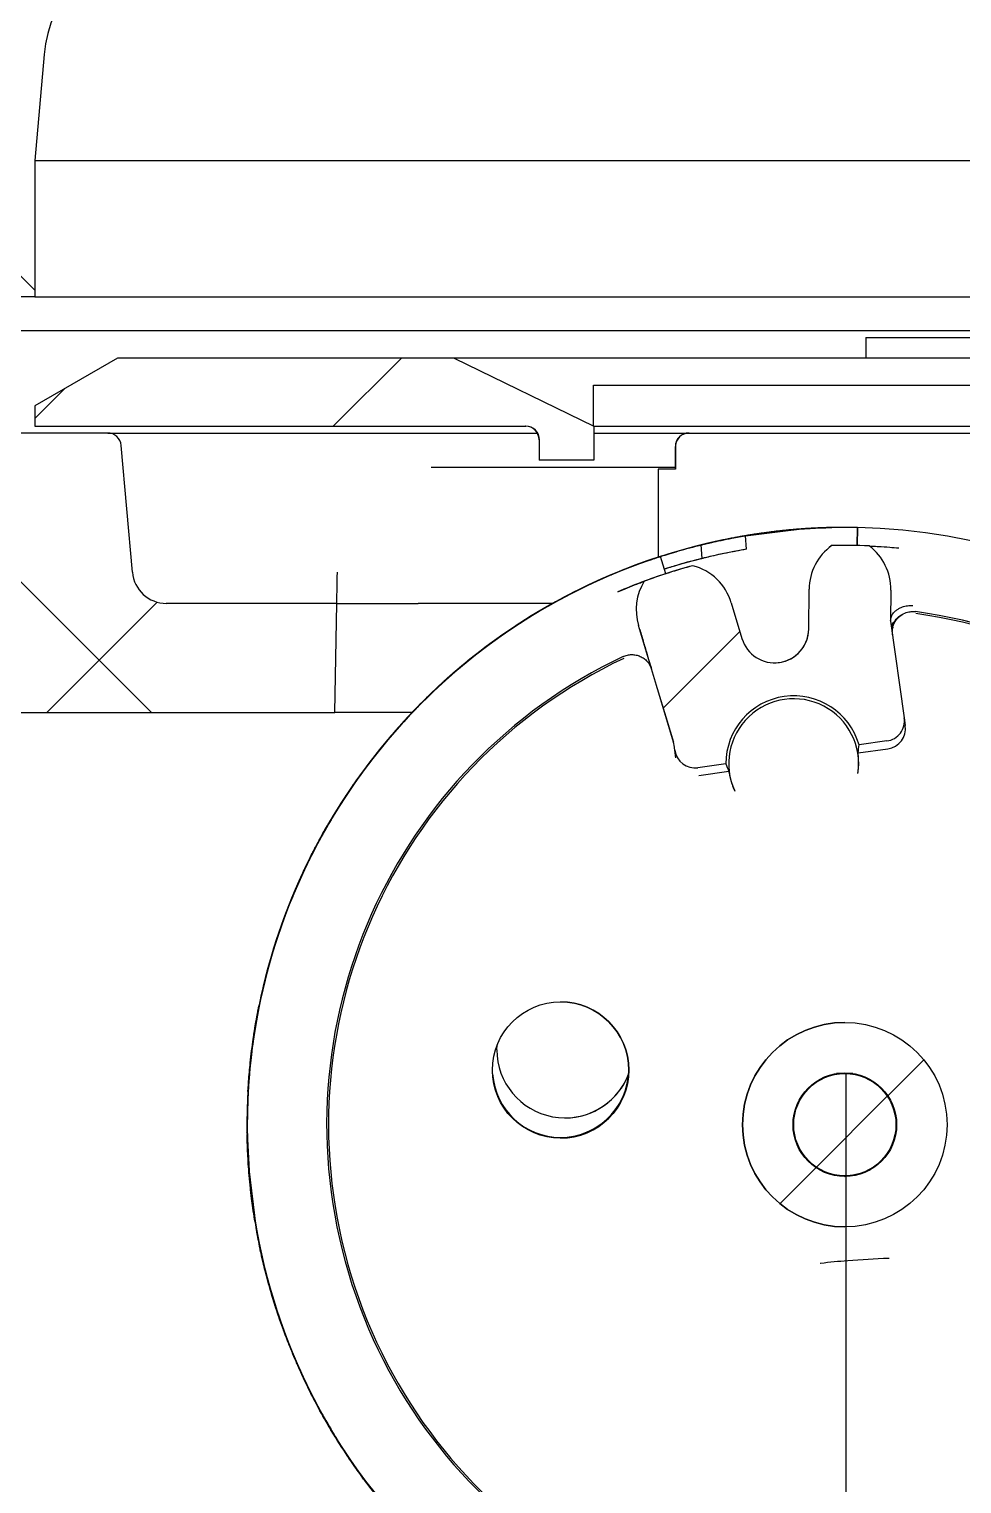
# Model space of a CAD drawing. Header units: inches. Extents: x -0.9 to 9.06, y 0 to 7.13.
# Drawn here: x 5.5763 to 5.8943, y 5.5183 to 6.0145 of the extents above; entities that cross this region are included whole.
import ezdxf

# ---------------------------------------------------------------- set-up
doc = ezdxf.new("R2010")
doc.units = ezdxf.units.IN
doc.header["$MEASUREMENT"] = 0
doc.layers.add('NETAFIM-L-DETL-013M', color=1, linetype='Continuous')

msp = doc.modelspace()

# ---------------------------------------------------------------- linework, layer by layer
at = {"layer": 'NETAFIM-L-DETL-013M'}
for p, q in [((5.57828155840432, 5.925459179288116), (5.496924114762499, 6.006816622929937)), ((5.581442983942793, 6.005822556727641), (5.578281550438099, 5.969687286478081)), ((5.578281550438099, 5.969687286478081), (5.578281550438099, 5.923199783784314)), ((5.578281550438099, 5.969687286478081), (6.180593925385096, 5.969687286478081)), ((5.578281550438099, 5.923199783784314), (5.566659696412081, 5.923199783784314)), ((5.578281550438099, 5.923199783784314), (6.248849271396181, 5.923199783784314)), ((6.171619930486667, 5.911577886463445), (5.553149623936029, 5.911577886463445)), ((5.861610345929442, 5.909253558953096), (5.864123742065451, 5.909253558953096)), ((5.861610345929442, 5.909253558953096), (5.861610345929442, 5.902280403242633)), ((5.864123742065451, 5.909253558953096), (5.943633095496728, 5.909253558953096)), ((5.606463123132868, 5.902280403242633), (5.578281550438099, 5.886009764311358)), ((5.721223492723787, 5.902280403242633), (5.606463123132868, 5.902280403242633)), ((5.680002086329068, 5.879036661801613), (5.703245833866002, 5.902280409338549)), ((5.98841168537664, 5.902280403242633), (5.721223492723787, 5.902280403242633)), ((5.721223492723787, 5.902280403242633), (5.768880259528714, 5.879036695190603)), ((5.57828155840432, 5.88168353692445), (5.588517573768502, 5.891919552288635)), ((5.768751240864993, 5.892982920021822), (5.940754940219129, 5.892982920021822)), ((5.768751240864993, 5.87909955931803), (5.768751240864993, 5.892982920021822)), ((5.578281550438099, 5.886009764311358), (5.578281550438099, 5.879036695190603)), ((5.603076469799749, 5.876712281090547), (5.571308438022491, 5.876712281090547)), ((5.578281550438099, 5.879036695190603), (5.745636508181839, 5.879036695190603)), ((5.603076469799749, 5.876712281090547), (5.749533391364629, 5.876712281090547)), ((5.768880259528714, 5.879036695190603), (5.940732556779824, 5.879036695190603)), ((5.768880259528714, 5.879036695190603), (5.768880259528714, 5.867414797869734)), ((5.768880259528714, 5.876712281090547), (5.801282301142087, 5.876712281090547)), ((5.801282301142087, 5.876712281090547), (5.801288362421598, 5.876712281090547)), ((5.801288362421598, 5.876712281090547), (5.908209592640343, 5.876712281090547)), ((5.611491993557876, 5.829211852001963), (5.607707503815028, 5.872468692720126)), ((5.750156231128517, 5.874387953580196), (5.750156231128517, 5.867414797869734)), ((5.750285249792238, 5.867414797869734), (5.750285249792238, 5.874387953580196)), ((5.796631654558133, 5.865090383769677), (5.796631784442684, 5.872063539480141)), ((5.796639620811184, 5.872063539480141), (5.796639620811184, 5.864357834846773)), ((5.750285249792238, 5.867414797869734), (5.750156231128517, 5.867414797869734)), ((5.768880259528714, 5.867414797869734), (5.750285249792238, 5.867414797869734)), ((5.713428297628023, 5.865090383769677), (5.796638711619266, 5.865090383769677)), ((5.796639620811184, 5.864357834846773), (5.790828715445606, 5.864357834846773)), ((5.790828715445606, 5.864357834846773), (5.790828888625025, 5.864014333478313)), ((5.790828888625025, 5.864014333478313), (5.790829061804437, 5.863614895159003)), ((5.790829061804437, 5.863614895159003), (5.790829191688999, 5.863165754347759)), ((5.790829191688999, 5.863165754347759), (5.790829278278703, 5.862673924810868)), ((5.790829278278703, 5.862673924810868), (5.790829408163268, 5.862147199621976)), ((5.790829408163268, 5.862147199621976), (5.790829451458115, 5.861593718213558)), ((5.790829451458115, 5.861593718213558), (5.790829494752973, 5.861022226146042)), ((5.790829494752973, 5.861022226146042), (5.790829494752973, 5.860441642159273)), ((5.790829494752973, 5.860441642159273), (5.790829494752973, 5.834381430701171)), ((5.841505125109698, 5.844117663968361), (5.817857865727262, 5.841234399898041)), ((5.81969781041554, 5.841552703661706), (5.81969781041554, 5.84155781245443)), ((5.81969781041554, 5.84155781245443), (5.819698676312611, 5.84155781245443)), ((5.819698676312611, 5.84155287684112), (5.819698676312611, 5.84155781245443)), ((5.820882747263716, 5.837050298656468), (5.820548337814511, 5.841687004297572)), ((5.820548337814511, 5.841687004297572), (5.820548900647601, 5.841687004297572)), ((5.820883310096814, 5.837050298656468), (5.820548900647601, 5.841687004297572)), ((5.821048609847856, 5.841773853773892), (5.821048306783882, 5.841777923490131)), ((5.821048306783882, 5.841777923490131), (5.821048912911827, 5.841777923490131)), ((5.821049172680954, 5.8417739403636), (5.821048912911827, 5.841777923490131)), ((5.821939314870963, 5.8419170731496), (5.826001454509945, 5.842484668680292)), ((5.835001415496822, 5.843599684339896), (5.835001415496822, 5.84360202226199)), ((5.835001415496822, 5.84360202226199), (5.835002021624767, 5.84360202226199)), ((5.835002021624767, 5.843599770929603), (5.835002021624767, 5.84360202226199)), ((5.854297498797631, 5.844519699978889), (5.841505125109698, 5.844117663968361)), ((5.85439495551309, 5.844519699978889), (5.854384564748226, 5.844519699978889)), ((5.854404220611751, 5.844519699978889), (5.854402965061002, 5.844519699978889)), ((5.858647852277034, 5.838314768150699), (5.858707685764706, 5.844474240382609)), ((5.858716561209689, 5.844474240382609), (5.858656727722017, 5.838314508381576)), ((5.858707685764706, 5.844474240382609), (5.858716561209689, 5.844474240382609)), ((5.805765829591155, 5.833910815642544), (5.805431376847103, 5.838547521283649)), ((5.805431376847103, 5.838547521283649), (5.805432286039025, 5.838547521283649)), ((5.805766695488227, 5.833910815642544), (5.805432286039025, 5.838547521283649)), ((5.805923466153114, 5.838672123872308), (5.805922946614874, 5.838679310818005)), ((5.805922946614874, 5.838679310818005), (5.805923812511945, 5.838679310818005)), ((5.805924332050189, 5.838672297051724), (5.805923812511945, 5.838679310818005)), ((5.820883310096814, 5.837050298656468), (5.820882747263716, 5.837050298656468)), ((5.849930996337842, 5.838309486178559), (5.849944028088781, 5.838309486178559)), ((5.85441725236269, 5.83836014115727), (5.854404220611751, 5.83836014115727)), ((5.787943892760562, 5.833396559371488), (5.787937095468542, 5.833405911059864)), ((5.787937095468542, 5.833405911059864), (5.787943676286296, 5.833405911059864)), ((5.788317873705956, 5.833505056274608), (5.788317007808881, 5.833505056274608)), ((5.791574122940026, 5.834586475127819), (5.791565377379605, 5.834586475127819)), ((5.793340249902918, 5.828683827967461), (5.791574122940026, 5.834586475127819)), ((5.802614527082209, 5.83145149477867), (5.802627558833137, 5.83145149477867)), ((5.805766695488227, 5.833910815642544), (5.805765829591155, 5.833910815642544)), ((5.617960412498383, 5.781412922146477), (5.571308434143237, 5.828064900501615)), ((5.774341126002944, 5.828130259969336), (5.774339394208801, 5.82813233812231)), ((5.774339394208801, 5.82813233812231), (5.774345975026552, 5.82813233812231)), ((5.774804597410728, 5.828346214699092), (5.774802908911443, 5.828348206262356)), ((5.774802908911443, 5.828348206262356), (5.774809489729182, 5.828348206262356)), ((5.786020778658517, 5.8261440652656), (5.786022293978398, 5.8261440652656)), ((5.842099736629041, 5.809833248710186), (5.842231742637657, 5.823421078743305)), ((5.842112768379969, 5.809833248710186), (5.842244774388596, 5.823421078743305)), ((5.870135968500278, 5.82315013954948), (5.870032840159002, 5.812535713471874)), ((5.58237834667393, 5.781412922146477), (5.619985137343473, 5.819019712816023)), ((5.681203158786455, 5.818602881075909), (5.623069643538372, 5.818602881075909)), ((5.680553995751587, 5.781412948192663), (5.681203158786455, 5.818602881075909)), ((5.681091111705349, 5.818602881075909), (5.708987934147991, 5.818602881075909)), ((5.754856839973534, 5.818602881075909), (5.712995868630276, 5.818602881075909)), ((5.81571173983433, 5.818798573814181), (5.819357296391977, 5.806614709293588)), ((5.87853841721262, 5.815785252003647), (5.878532269343416, 5.815785252003647)), ((5.79598266470267, 5.771214758837563), (5.784053547100654, 5.811083257723314)), ((5.870032840159002, 5.812535713471874), (5.874697600865239, 5.779555339204117)), ((5.870577705891559, 5.811612926962252), (5.87077577984677, 5.810184716331708)), ((5.792512526508915, 5.782812295886309), (5.818656616474015, 5.808956385851407)), ((5.719160103296076, 5.793228286919415), (5.719157029361475, 5.793232529815067)), ((5.790029319268739, 5.791047698323016), (5.793352502346486, 5.779941182939396)), ((5.56665965311722, 5.781412948192663), (5.680553995751587, 5.781412948192663)), ((5.703665221551602, 5.781412948192663), (5.680553995751587, 5.781412948192663)), ((5.706882462122599, 5.781412948192663), (5.703665221551602, 5.781412948192663)), ((5.708631184554338, 5.783110279633182), (5.708627547786637, 5.783114609118541)), ((5.708973084013212, 5.783504176211232), (5.708969490540358, 5.783508505696591)), ((5.793352502346486, 5.779941182939396), (5.795963571672235, 5.771214758837563)), ((5.874697600865239, 5.779555339204117), (5.875049284961029, 5.776934008998074)), ((5.86877109824055, 5.771664765545878), (5.859255019303919, 5.770318641957759)), ((5.696628682175468, 5.769792263127695), (5.696622101357728, 5.769792263127695)), ((5.796447911199447, 5.768486057394594), (5.796206542390631, 5.770192394164663)), ((5.796799378820971, 5.765866285803281), (5.796447911199447, 5.768486057394594)), ((5.85894615381833, 5.767584918311772), (5.869125293437843, 5.769024645373374)), ((5.813846424361848, 5.76389507111889), (5.804330172245794, 5.76254894753077)), ((5.804684237558536, 5.759910039614166), (5.814863377178049, 5.761349766675768)), ((5.687400210951295, 5.75760813883798), (5.687399345054224, 5.75760813883798)), ((5.687843853316131, 5.758114342266267), (5.687837272498381, 5.758114342266267)), ((5.688118212803395, 5.758564608743704), (5.688111631985645, 5.758564608743704)), ((5.679515828457123, 5.745297939934585), (5.679514962560052, 5.745297939934585)), ((5.679755508766653, 5.7457708063256), (5.679754642869578, 5.7457708063256)), ((5.670972628175729, 5.729451417389174), (5.6709717189838, 5.729451417389174)), ((5.85441725236269, 5.675653838434232), (5.854411147788333, 5.675653838434232)), ((5.65267202344372, 5.669909996796876), (5.652672889340795, 5.669909996796876)), ((5.735765411445687, 5.666356355213419), (5.73582888170106, 5.668072909568937)), ((5.869078163108532, 5.650643126390757), (5.881356593917018, 5.662921557199245)), ((5.734322870218591, 5.658087124765597), (5.734272345124441, 5.660192380316733)), ((5.85428909959603, 5.658221079042636), (5.851561004281016, 5.658221079042636)), ((5.85441725236269, 5.658221079042636), (5.85428909959603, 5.658221079042636)), ((5.85714673311303, 5.658221079042636), (5.85441725236269, 5.658221079042636)), ((5.854753960430421, 5.658221060200713), (5.854753960430421, 5.463836636858452)), ((5.65089736739468, 5.652156682309229), (5.650898233291751, 5.652156682309229)), ((5.651182853659314, 5.655878654283481), (5.651183719556389, 5.655878654283481)), ((5.651186490427015, 5.655328809642766), (5.651187399618937, 5.655328809642766)), ((5.844729901259064, 5.626294864541289), (5.868910633598488, 5.650475596880724)), ((5.837786010595788, 5.646743353584253), (5.837786010595788, 5.646405393957055)), ((5.871713113427198, 5.643705959835118), (5.871713113427198, 5.642969081426852)), ((5.87172190228248, 5.643653053524019), (5.87172190228248, 5.642898251046364)), ((5.650317865779243, 5.638126032513492), (5.650641667989315, 5.63804507113726)), ((5.650369559834437, 5.637573936540388), (5.650693578518779, 5.63749384106123)), ((5.650584345603146, 5.638059358438948), (5.651555925412775, 5.620729900568041)), ((5.650612573847695, 5.637189045291887), (5.650611707950623, 5.637189045291887)), ((5.650627813636162, 5.638048534725546), (5.651098342105079, 5.626681903861504)), ((5.650641667989315, 5.63804507113726), (5.650642577181248, 5.63804507113726)), ((5.650693578518779, 5.63749384106123), (5.650694487710712, 5.63749384106123)), ((5.871713113427198, 5.638607384695811), (5.871713113427198, 5.637870506287546)), ((5.87172190228248, 5.638678215076301), (5.87172190228248, 5.637923412598643)), ((5.871942706035838, 5.640109802705426), (5.871955737786777, 5.640788233061332)), ((5.871955737786777, 5.640788233061332), (5.871954655415436, 5.640983666030482)), ((5.871978857238595, 5.63994398341614), (5.871992451822631, 5.641270710909846)), ((5.872031503780579, 5.640157080685558), (5.872039037085109, 5.641151909831569)), ((5.837786010595788, 5.635171158755317), (5.837786010595788, 5.634833112538411)), ((5.840339324586818, 5.630328542790491), (5.840181514845447, 5.630328542790491)), ((5.868526222548588, 5.630328542790491), (5.868363477193906, 5.630328542790491)), ((5.651098342105079, 5.626681903861504), (5.653749502465256, 5.605156481959134)), ((5.651393959365464, 5.623093626395165), (5.651393093468392, 5.623093626395165)), ((5.651486307288188, 5.622544474472109), (5.651485441391116, 5.622544474472109)), ((5.832283940940534, 5.613848904222766), (5.84456237174902, 5.626127335031253)), ((5.854285592712891, 5.623355473669736), (5.85441725236269, 5.623355473669736)), ((5.854290485031356, 5.623122980305906), (5.861050673356952, 5.624467718458712)), ((5.861050673356952, 5.624467718458712), (5.863020459311179, 5.625430855771886)), ((5.651724732046965, 5.619220728561264), (5.651725597944039, 5.619220728561264)), ((5.653301617204771, 5.607629916945281), (5.653308241317368, 5.607629916945281)), ((5.653747554196844, 5.605245496178136), (5.653748420093915, 5.605245496178136)), ((5.653888175881341, 5.604702838483118), (5.653889085073263, 5.604702838483118)), ((5.854411147788333, 5.605922627688434), (5.85441725236269, 5.605922627688434)), ((5.655058825427818, 5.598307842247624), (5.655057959530743, 5.598307842247624)), ((5.655649627000038, 5.595560870376435), (5.656966699741396, 5.590122257456958)), ((5.656123229403569, 5.593791323120112), (5.656129810221308, 5.593791323120112)), ((5.656294850203231, 5.593255073063426), (5.656301431020985, 5.593255073063426)), ((5.656966699741396, 5.590122257456958), (5.659508237532246, 5.58109207666227)), ((5.658521677703276, 5.584613593464357), (5.658520768511344, 5.584613593464357)), ((5.658718106454056, 5.584083837635711), (5.658717240556985, 5.584083837635711)), ((5.659429440898701, 5.581397998097804), (5.65942857500163, 5.581397998097804)), ((5.66405259525063, 5.568046904324168), (5.664051729353559, 5.568046904324168)), ((5.664293877469742, 5.567532301694282), (5.66429301157267, 5.567532301694282)), ((5.669630314534721, 5.554831669801126), (5.670563621693769, 5.552853960888694)), ((5.670563621693769, 5.552853960888694), (5.675533178169349, 5.543144397251322)), ((5.67406435696613, 5.545827639098011), (5.674065266158049, 5.545827639098011)), ((5.677091879488635, 5.540375691363625), (5.678325869405945, 5.538295633417286)), ((5.681449766272567, 5.533106918392784), (5.681450632169639, 5.533106918392784)), ((5.683063755119906, 5.530421771572536), (5.683064664311835, 5.530421771572536)), ((5.687107321266694, 5.524366899706922), (5.689475333284327, 5.521037871823938)), ((5.689475333284327, 5.521037871823938), (5.703303060101244, 5.504014075619446)), ((5.691159806153326, 5.518829487931529), (5.691160672050397, 5.518829487931529)), ((5.691534133457547, 5.51838831337335), (5.691534999354622, 5.51838831337335))]:
    msp.add_line(p, q, dxfattribs=at)
for centre, radius in [((5.757503762046646, 5.659434448763894), 0.0232437620723741), ((5.854417248248704, 5.640788249548009), 0.0348656237942128), ((5.854417248248704, 5.640788249548009), 0.0176652493890672), ((5.854417248248704, 5.640788249548009), 0.0174328118971071)]:
    msp.add_circle(centre, radius, dxfattribs=at)
for centre, radius, start, end in [((5.627753578995871, 6.001770872093249), 0.0464874950738742, 104.5411990972721, 175.000000000001), ((5.603076448731666, 5.872063537540531), 0.0046487495073885, 5.000000000011646, 90), ((5.745507449323053, 5.874387913385138), 0.0046487818056399, 0.0004954001705242, 89.99950459983764), ((5.745636502010757, 5.874387912294224), 0.0046487498392279, 0, 90), ((5.801288363504045, 5.87206353754053), 0.004648749507413, 90.00018892661723, 180), ((5.801280554519131, 5.87206353754053), 0.0046487491755462, 176.9999966786009, 180), ((5.567974427047591, 5.864440305553938), 0.228665208635601, 359.9793356252813, 0.1628878678589821), ((5.8543845641022, 5.640788255915802), 0.2037314440630879, 89.99999981831775, 241.1581342222545), ((5.854374695822173, 5.640934868135351), 0.2035820293389317, 99.56439039689229, 100.6047341641265), ((5.854404073826138, 5.640792111279926), 0.2037275896669857, 88.78957413852297, 99.56571072959564), ((5.854360698012111, 5.640784572513069), 0.2037351274659213, 90.0000577084399, 99.4104187167138), ((5.854341563462945, 5.640775768571563), 0.2037439314087793, 90.00021648233538, 98.7725179624672), ((5.854253613454613, 5.641409616078104), 0.2031069084118907, 95.43914647408538, 96.48191799340444), ((5.854318372227272, 5.640764326645677), 0.2037553733365956, 90.000330203742, 95.43990508668475), ((5.854413026694668, 5.640788165088108), 0.2037315333427791, 20.53093139684611, 88.78961935130788), ((5.854326023155078, 5.640788270700635), 0.2037313970824554, 103.8398928903855, 189.5529021546782), ((5.854739070112703, 5.636148919581447), 0.2037340830604903, 99.56557034990514, 107.6813963025467), ((5.854723901741284, 5.63621496575444), 0.2036665281243894, 99.56460621585668, 100.6045183451612), ((5.860825926824816, 5.823240418073751), 0.0185950618139121, 125.8669148714178, 179.4433330288329), ((5.860838901880832, 5.823240440693195), 0.0185949993567881, 125.8669139744796, 179.4433384299598), ((5.854442660246728, 5.637430241808698), 0.2009299030254905, 90.010961180143, 91.28662296268256), ((5.854417248248704, 5.640788249548009), 0.1975718540889123, 87.58932770203683, 91.29734899911166), ((5.851541841005836, 5.82333076984816), 0.0185949993567881, 359.4433384299584, 53.01976278253468), ((5.854369424036178, 5.640788251186696), 0.2037314773797196, 107.8102405414129, 233.2366319755272), ((5.854413100242517, 5.640788234218836), 0.2037314292097271, 107.9652591159654, 356.5815864610723), ((5.854340555496651, 5.640788566248373), 0.2037310400690974, 108.0205660101986, 154.1377606761895), ((5.854297229739142, 5.640788598789303), 0.2037310142570904, 107.8615153710268, 150.1671991290827), ((5.854306933862243, 5.640788069186204), 0.2037316579632968, 109.0122841305649, 140.7129153689939), ((5.854312730222147, 5.640789404359392), 0.2037301400721887, 109.0121978750185, 131.5601177111171), ((5.854417248248704, 5.640788249548009), 0.1975718557540792, 105.1965446062635, 110.2536962744994), ((5.854452314609467, 5.640627750282869), 0.197739368055834, 105.1977976277551, 108.0049097410448), ((5.797897080075063, 5.813468239339551), 0.0185949992478447, 16.65776866250258, 75.26229392593235), ((5.62306963907838, 5.830224791974046), 0.0116218737684691, 185.0000000000001, 270.0000000000008), ((5.854394018676327, 5.640788168800591), 0.2037316388720251, 113.1376550443676, 144.8383056860535), ((5.854349290718936, 5.640789211484895), 0.2037302220599499, 112.9824771343079, 144.6833424418336), ((5.854401705523219, 5.640786359366904), 0.2037337373661431, 113.1377411178833, 135.6852652558306), ((5.854356175320344, 5.64078883970356), 0.2037306829431317, 112.9825149625986, 135.5303755203319), ((5.854417524366578, 5.640777125849237), 0.1975838104624373, 108.0062565288073, 113.0515497382085), ((5.801866686459003, 5.816413609236411), 0.0185950146156864, 148.447268980767, 196.6577935930017), ((5.801868186571528, 5.816413578334096), 0.0185949992478435, 148.4472157194224, 196.6577686625045), ((5.854404208538959, 5.640788179132306), 0.1766525759498476, 0.6686437968018288, 82.15018109199522), ((5.854410416031999, 5.640788230612398), 0.1766525105630061, 0.535498702706172, 82.1469232156765), ((5.854399612029748, 5.640788244431203), 0.1760115297883613, 115.351089585145, 82.08873965635576), ((5.830491435772774, 5.809946131040026), 0.0116218745979944, 196.6577686625027, 359.4433384299626), ((5.830478404915037, 5.809946144432748), 0.0116218800652445, 269.9999863253125, 359.4434162006122), ((5.85441047113478, 5.640788255189808), 0.1766524672941907, 115.3244013341089, 359.2436790051726), ((5.837002013653943, 5.763916775531995), 0.023155578465562, 16.04971209431974, 180.0536417581999), ((5.83698013329613, 5.763916765542152), 0.0221523531900671, 351.2376216371407, 204.8635671035978), ((5.789302158302554, 5.769215848446759), 0.0069731247490805, 8.050553520825249, 16.65776866250663), ((5.854300852282371, 5.640788199034574), 0.2037319090285352, 153.3989390027386, 168.4798175372418), ((5.85431594416169, 5.640788438136844), 0.2037307406262201, 153.3988496519838, 168.4798191895931), ((5.85432252497943, 5.640788438136844), 0.2037307406262201, 153.3988496519838, 168.4798191895931), ((5.854303400249705, 5.640789358071794), 0.2037277259476056, 154.1348770892882, 168.4799104227099), ((5.854386522102231, 5.640788540177763), 0.2037305027263922, 157.5242218095656, 172.6052098042583), ((5.854393102919981, 5.640788540177763), 0.2037305027263922, 157.5242218095656, 172.6052098042583), ((5.85441137568447, 5.640787996778652), 0.2037325929157678, 157.5242996208222, 172.6051319930014), ((5.854343914235755, 5.640788084387414), 0.2037317174047486, 157.3692050287817, 172.4500754704972), ((5.854347608407078, 5.640789032114556), 0.2037286883427137, 157.3691386567601, 172.4502314286198), ((5.854357263159432, 5.640789032114556), 0.2037286883427137, 157.3691386567601, 172.4502314286198), ((5.854363184450381, 5.640789052252349), 0.2037280318874343, 157.3690678263982, 172.4502126728806), ((5.854295280149777, 5.640788854318902), 0.2037291267633418, 157.9727427671106, 168.659052078148), ((5.757492752193719, 5.659434417314765), 0.0232437513468858, 270.000020586477, 89.99997941352386), ((5.854411166592079, 5.640788233061333), 0.0348656053729044, 90.00003090079859, 269.9999690992022), ((5.75900917254637, 5.666356428189605), 0.023243761100801, 180.0001798860091, 338.7837606694938), ((5.757510815939077, 5.65969649070055), 0.0232437278733137, 183.9702629180954, 355.7367766031501), ((5.757499966706472, 5.659696393647465), 0.0232436206361318, 269.9997391889015, 358.1316039789704), ((5.758998582876053, 5.666355774026229), 0.0232431268685795, 269.9989721270022, 338.8778147461717), ((5.854404303558066, 5.640788231963492), 0.1766524831615637, 270.0000011817065, 359.2475064517822), ((5.854301833630007, 5.64078874521461), 0.2037329658076751, 189.3989564141694, 204.479746957876), ((5.854325759238758, 5.640788086081055), 0.2037311142428474, 190.0316070437723, 228.0760155324395), ((5.85434397932256, 5.64078912181022), 0.2037347206263533, 190.5403696366974, 201.0089581632476), ((5.854342939424373, 5.640787899766769), 0.2037306328312607, 193.369169371748, 208.4501329825404), ((5.854327293868912, 5.640782280540364), 0.2037077094808656, 193.3690772104549, 196.6911677304033), ((5.854384183420666, 5.640787013464107), 0.203728008566214, 193.5241275055917, 208.6052733723642), ((5.85436116783136, 5.640779765889046), 0.2036975379419891, 193.5240922476813, 196.8463544010081), ((5.854340755687303, 5.640783137340632), 0.2037206579637291, 204.1876718804929, 208.4501296359733), ((5.854350410439657, 5.640783137340631), 0.2037206579637288, 204.1876718804928, 208.450129635973), ((5.854356991257397, 5.640783137340631), 0.2037206579637288, 204.1876718804928, 208.450129635973), ((5.854371404631798, 5.640776751270625), 0.2037060987566586, 204.3425959253594, 208.6053462968301), ((5.854379434425151, 5.6407732355269), 0.2036971733366336, 204.3426463222001, 208.6055889938446)]:
    msp.add_arc(centre, radius, start, end, dxfattribs=at)
for centre, major_axis, ratio, start_param, end_param in [((5.801282313429986, 5.872063537540529), (0.0046505056758862, 5.3e-15), 0.9996223704212956, 1.57079632679376, 3.089232776028844), ((5.854399105427194, 5.640788249548008), (0.2036531792525077, 0.0073357971534175), 0.9997356012203098, 1.534781350482763, 1.687003965769024), ((5.854355368568768, 5.64078824954801), (0.2036629242153745, 0.0070602221322714), 0.9997356012406173, 1.536134834211661, 1.685651567530423), ((5.854391064627371, 5.640788249548007), (0.2036531792525089, 0.0073357971534109), 0.9997356012203034, 1.53478135048279, 1.637847014195326), ((5.854347327768948, 5.64078824954801), (0.2036629242153745, 0.0070602221322648), 0.9997356012406177, 1.536134834211693, 1.636494615956737), ((5.85431207083543, 5.640788249548008), (0.2037853276970684, 2.134e-13), 0.9997356014958118, 1.570796326795931, 1.651017920600438), ((5.85430403003561, 5.640788249548008), (0.2037853276970657, 2.134e-13), 0.9997356014958185, 1.570796326795943, 1.601860969026719), ((5.854318205443711, 5.640788249548008), (0.1938000069531283, 0.062980032736546), 0.9997546900917251, 1.903159562692394, 1.981875041597301), ((5.854315529854659, 5.640788249548008), (-0.0629641091164053, 0.1937672819860931), 0.999528699325118, 0.3325985717599891, 0.3864532294440173), ((5.854326059844972, 5.640788249548008), (0.1938000069531746, 0.0629800327364026), 0.9997546900917299, 1.957014220377164, 2.141623056567799), ((5.854405240035475, 5.640788249548008), (0.1914062359496872, 0.0699151488958602), 0.9997546855885104, 1.939148352956069, 2.01786383186097), ((5.854361503177052, 5.64078824954801), (0.1915007048322139, 0.0696561051639133), 0.9997546857651681, 1.937795840315828, 2.016511319220721), ((5.854402564446424, 5.640788249548008), (-0.0698987135469943, 0.1913773148329118), 0.9995287074211283, 0.3686100526685197, 0.4224647103525446), ((5.854358827587997, 5.64078824954801), (-0.0696396821781539, 0.1914716360086816), 0.9995287071035239, 0.3672567107597215, 0.4211113684437457), ((5.854413094436733, 5.640788249548008), (0.1914062359496831, 0.0699151488958701), 0.9997546855885149, 1.993003010640044, 2.177611846830679), ((5.85436935757831, 5.64078824954801), (0.1915007048322033, 0.0696561051639411), 0.999754685765172, 1.99165049799971, 2.176259334190344), ((5.867793215066363, 5.7785786383952), (0.0009284720764991, -0.0069206711265584), 0.998632232867823, 0.007155533544393, 1.577951860339318), ((5.868144870544711, 5.775957458957436), (-0.0009640225318249, 0.0069351187648656), 0.9959043399074184, 3.143970725606506, 4.714767052401323), ((5.803352291462648, 5.769462780336952), (0.0009284720764991, -0.0069206711265584), 0.998632232867823, 4.719544513929152, 6.290340840723992), ((5.835879733546697, 5.772107779423993), (-0.0018688060015266, 0.024748018184225), 0.9434179461933979, 4.457947930960838, 4.56909385431364), ((5.835879733546697, 5.772107779423993), (-0.0018688060015266, 0.024748018184225), 0.9434179461933979, 1.837052943757176, 1.948161892530068)]:
    msp.add_ellipse(centre, major_axis=major_axis, ratio=ratio, start_param=start_param, end_param=end_param, dxfattribs=at)
for points, knots in [([(5.788317007808881, 5.833505056274607), (5.788457820961561, 5.833553836811056), (5.788803041323056, 5.833673428156789), (5.792128856921113, 5.834794830500361), (5.798337043599723, 5.836707235809774), (5.806786056246256, 5.83895788262724), (5.816489466719133, 5.841048368248288), (5.825881039515365, 5.842587665908361), (5.831078007809104, 5.843173529841299), (5.833428816529512, 5.843438540894798)], [0, 0, 0, 0, 0.1024298472906465, 0.2511190768408178, 0.4026766904644349, 0.5585801208020259, 0.7160515843809226, 0.8715581135274933, 1, 1, 1, 1]), ([(5.82350186943222, 5.842163853815118), (5.823343108137102, 5.842139370317125), (5.82211859533761, 5.84195053111267), (5.819500726419654, 5.841522012473307), (5.815584269126702, 5.840802270489552), (5.811803096095069, 5.840029146327316), (5.80858966322237, 5.839310349428723), (5.806336216209945, 5.838772198984885), (5.805496238009528, 5.838563722322967), (5.805443656990043, 5.838550588621193), (5.805431376847103, 5.838547521283649)], [0, 0, 0, 0, 0.0229187103733164, 0.1767701263626636, 0.3311958927011214, 0.486592800396613, 0.6427930721983904, 0.7987103245569698, 0.9529893864312986, 1, 1, 1, 1]), ([(5.805432286039025, 5.838547521283649), (5.805493169733086, 5.838562559804593), (5.80564135532601, 5.838599162250901), (5.807042494929202, 5.838942767683525), (5.809616048794033, 5.839543092908448), (5.813034965138719, 5.840291134405068), (5.815617449486239, 5.840790172789764), (5.816908972420925, 5.841039746236257)], [0, 0, 0, 0, 0.1469192318726279, 0.3575885764267243, 0.5698720226385098, 0.7848892489329974, 1, 1, 1, 1]), ([(5.819698676312611, 5.84155781245443), (5.81976048584271, 5.841568410185088), (5.819910923867176, 5.841594203969012), (5.821333150810108, 5.841836265051144), (5.823943207615094, 5.8422500005996), (5.827407094205092, 5.842750269784), (5.83001880592792, 5.843062180659952), (5.831324946413701, 5.843218170089977)], [0, 0, 0, 0, 0.1469198712261822, 0.3575878209267246, 0.5698708858975997, 0.7848885674762752, 0.9999999999999998, 0.9999999999999998, 0.9999999999999998, 0.9999999999999998]), ([(5.837981616744343, 5.843864475664512), (5.837823621910512, 5.843851922088526), (5.837384272040299, 5.843817013276343), (5.836872884054127, 5.843768668085169), (5.836545396565885, 5.843737708333172)], [0, 0, 0, 0, 0.3596105166715731, 1, 1, 1, 1]), ([(5.836979297588662, 5.843726624850651), (5.838239703352893, 5.84384877405661), (5.842215125661788, 5.844234042588513), (5.845637341365989, 5.844345381618244), (5.847974545198532, 5.844421420661216)], [0, 0, 0, 0, 0.3170495273961781, 1, 1, 1, 1]), ([(5.80226500772909, 5.837759554948135), (5.802432818279793, 5.837801569063747), (5.802844226124477, 5.837904571745509), (5.804753242377728, 5.83844326145404), (5.80716686844871, 5.838982414594825), (5.807493467429196, 5.839055369916373)], [0, 0, 0, 0, 0.3733035585202076, 0.9151987868720256, 1, 1, 1, 1]), ([(5.817243381870127, 5.836403040595152), (5.816815540346759, 5.836322047259508), (5.81509701708768, 5.835996719016376), (5.812145035169113, 5.835391731708368), (5.808931626179752, 5.834673835566927), (5.806675259479742, 5.834135440493898), (5.805833080659262, 5.833927019963589), (5.805779264170894, 5.833913883601334), (5.805766695488227, 5.833910815642544)], [0, 0, 0, 0, 0.0715127589451494, 0.287247340095854, 0.504097240491713, 0.7205535300982524, 0.9347360983836877, 0.9999999999999998, 0.9999999999999998, 0.9999999999999998, 0.9999999999999998]), ([(5.862725967716993, 5.838185229948726), (5.862779312659107, 5.838183030854151), (5.862900357045852, 5.838178040914264), (5.864011144093819, 5.838128811830914), (5.866235605684313, 5.838012835186839), (5.869369962462542, 5.837807188684801), (5.871778057122195, 5.837593354291638), (5.872820076244032, 5.837500824903026)], [0, 0, 0, 0, 0.1075343766829919, 0.2440050014520112, 0.4566488106689637, 0.7648836905614126, 0.9999999999999998, 0.9999999999999998, 0.9999999999999998, 0.9999999999999998]), ([(5.791565377379605, 5.834586475127819), (5.791408637371681, 5.834535539809803), (5.789804022595454, 5.834014093084071), (5.788490725434506, 5.833563289384245), (5.788351119521507, 5.833516256667214), (5.788317873705956, 5.833505056274607)], [0, 0, 0, 0, 0.0761913716457975, 0.7800037934456778, 1, 1, 1, 1]), ([(5.806129592951105, 5.833977489717087), (5.805724703061581, 5.833886228384137), (5.802199301923202, 5.833091610352426), (5.797175360730498, 5.831604677287922), (5.794162433477083, 5.830655483972838), (5.792871972766384, 5.830248936925087)], [0, 0, 0, 0, 0.0690553290436894, 0.6012689916970807, 1, 1, 1, 1]), ([(5.681275331307404, 5.829211852001962), (5.681262831133892, 5.828490182134761), (5.681232592152525, 5.826744401434829), (5.68118573197762, 5.823996989081333), (5.681127753725331, 5.820530855773495), (5.681101603851345, 5.818846268138363), (5.681100841283591, 5.818662610832291), (5.68110059327828, 5.818602881075909)], [0, 0, 0, 0, 0.0736868248856037, 0.1782546875950922, 0.3738583127484097, 0.7963637208938859, 1, 1, 1, 1]), ([(5.777051773491962, 5.822584448992346), (5.778138915145142, 5.82304023322913), (5.780417425471704, 5.823995498890371), (5.78319986743228, 5.825084596352475), (5.785010993423735, 5.825770236873458), (5.785883795265363, 5.826093783819581), (5.785979453932746, 5.826128896514702), (5.786020778658517, 5.826144065265599)], [0, 0, 0, 0, 0.272277523685216, 0.5706589822856571, 0.7567179609017027, 0.8949016976224626, 1, 1, 1, 1]), ([(5.712995868630276, 5.818602881075909), (5.712470016513428, 5.81860288107591), (5.711418262712651, 5.81860288107591), (5.709969103343166, 5.818602881075909), (5.709319095444083, 5.818602881075909), (5.708987934147991, 5.818602881075909)], [0, 0, 0, 0, 0.3290756659745874, 0.6581823507875112, 1, 1, 1, 1]), ([(5.870032190736196, 5.812800851155317), (5.870047926722691, 5.813032190460296), (5.870093281977698, 5.813698971229212), (5.870530896813523, 5.814766000348599), (5.871356699655166, 5.815776164610442), (5.872314746544429, 5.816523550800524), (5.87342401087843, 5.817162121988836), (5.874877533475181, 5.817689812702449), (5.876390022037593, 5.817932789032458), (5.877326954708234, 5.817928078128804), (5.877652301444005, 5.81792644228327)], [0, 0, 0, 0, 0.0841240045883747, 0.2424675239203079, 0.3961403674513528, 0.5021747743271743, 0.6053124012110074, 0.7560695231615759, 0.9152959578835096, 1, 1, 1, 1]), ([(5.870546923250639, 5.811618122344683), (5.870582113247156, 5.811599049707109), (5.870687188588146, 5.811542099889106), (5.871009874431944, 5.812022380572999), (5.871664497064308, 5.812933394835861), (5.872755027570043, 5.814089449498338), (5.874338010545283, 5.815199318859979), (5.875671041074451, 5.815556927733504), (5.876362374575855, 5.815742390098582)], [0, 0, 0, 0, 0.0764406388648122, 0.2282474279961715, 0.3911410918467462, 0.5741490890356712, 0.7791460923766252, 1, 1, 1, 1]), ([(5.876294748014526, 5.815684374994758), (5.876556742225751, 5.815744036091321), (5.877294319000792, 5.815911996440493), (5.878050705995907, 5.815834938341043), (5.87853841721262, 5.815785252003646)], [0, 0, 0, 0, 0.355209410172237, 1, 1, 1, 1]), ([(5.870675465670977, 5.807900912804325), (5.870636777395542, 5.808386381601487), (5.870556148558033, 5.809398129587641), (5.870860642438366, 5.810958815496446), (5.871535725452872, 5.812482430868558), (5.872530041341029, 5.81381094141482), (5.873411567087135, 5.814433043461862), (5.873821659387214, 5.814722449937482)], [0, 0, 0, 0, 0.1836464685865325, 0.3827309722952658, 0.593614072391422, 0.8109462593639376, 1, 1, 1, 1]), ([(5.784476754294587, 5.809663792653195), (5.784934359624081, 5.808134220331005), (5.785849629170751, 5.805074878851073), (5.787067534025197, 5.801001293394325), (5.787980019688507, 5.797947222646582), (5.788448902181482, 5.796375274916816), (5.788494366831038, 5.796220032679054), (5.78851183465008, 5.796160387584595)], [0, 0, 0, 0, 0.2174886704676528, 0.4350053288253683, 0.6516629486016808, 0.8661666010865555, 0.9999999999999998, 0.9999999999999998, 0.9999999999999998, 0.9999999999999998]), ([(5.778848639800912, 5.800464502160346), (5.779314251178597, 5.800650310533554), (5.780245457077661, 5.801021920553234), (5.781752330545394, 5.801184737309202), (5.783253071787235, 5.801044249985352), (5.78469044546831, 5.800580426154639), (5.78599664840625, 5.799822170888515), (5.78710493698469, 5.798800603543249), (5.787991907788239, 5.797571596481643), (5.788338525510074, 5.796630791055296), (5.78851183465008, 5.796160387584595)], [0, 0, 0, 0, 0.1250024467302314, 0.2500003680549609, 0.3750005830845272, 0.5000020601027689, 0.6250013788904054, 0.749997754866337, 0.8749986761337588, 1, 1, 1, 1]), ([(5.858873938002524, 5.76054214447672), (5.858969702339049, 5.761316580245655), (5.859161335953171, 5.762866300430714), (5.85915503477647, 5.76496028386637), (5.85904379738589, 5.766549441508141), (5.858947439737029, 5.767394886841887), (5.858946503549987, 5.767533235401804), (5.85894615381833, 5.76758491831177)], [0, 0, 0, 0, 0.2189134658987104, 0.4380668229607895, 0.6530216385934039, 0.870379197129025, 1, 1, 1, 1]), ([(5.814863377178049, 5.761349766675767), (5.814889585709227, 5.761234398112365), (5.814942004746001, 5.761003652294315), (5.815170501117108, 5.759715064554788), (5.815607745344266, 5.757928107206749), (5.816212867853174, 5.756111220686967), (5.816702132461308, 5.755006562594718), (5.81688104724035, 5.754602610101095)], [0, 0, 0, 0, 0.2201054698826387, 0.4402275213195281, 0.6595411308506987, 0.8755006547878758, 0.9999999999999998, 0.9999999999999998, 0.9999999999999998, 0.9999999999999998]), ([(5.687399345054224, 5.757608138837981), (5.687214301468053, 5.757348732071673), (5.686844377544151, 5.756830147391876), (5.68406468783893, 5.752746421303467), (5.680226402499009, 5.746789549700356), (5.677236074981987, 5.741504187401631), (5.675760779214716, 5.738896622650465)], [0, 0, 0, 0, 0.248857874018399, 0.4974962016223765, 0.7520867789343427, 1, 1, 1, 1]), ([(5.666153954264938, 5.718673250175253), (5.667389142804267, 5.721546498785831), (5.669941425591254, 5.727483521951143), (5.673934994927787, 5.735423179838425), (5.677307537257966, 5.741556347190258), (5.679239631210045, 5.744831947222775), (5.679437464953309, 5.745165727097448), (5.679515828457123, 5.745297939934585)], [0, 0, 0, 0, 0.2032937857985527, 0.4200680411737546, 0.6401309317130581, 0.8574530277987221, 1, 1, 1, 1]), ([(5.666321678527786, 5.719182311063877), (5.667564620116628, 5.722052229181343), (5.670132917991075, 5.727982358695904), (5.674148010041314, 5.73591116942901), (5.677537138780529, 5.742035205558642), (5.679478074144036, 5.745305524319075), (5.679676794164684, 5.745638795087776), (5.679755508766653, 5.745770806325601)], [0, 0, 0, 0, 0.2032944082202302, 0.4200684901061134, 0.6401314421937158, 0.8574531635186065, 1, 1, 1, 1]), ([(5.679514962560052, 5.745297939934586), (5.679349068824603, 5.74502601856458), (5.679017427858106, 5.744482415964281), (5.676538629034826, 5.740209462495584), (5.673140521139249, 5.733995265777448), (5.67053999709816, 5.728512534338959), (5.669257935498912, 5.72580954089408)], [0, 0, 0, 0, 0.248945238792842, 0.4976706285979552, 0.7523509926934951, 1, 1, 1, 1]), ([(5.679754642869578, 5.745770806325601), (5.679588000857258, 5.74549931130307), (5.679254864322523, 5.744956561550223), (5.676764619522874, 5.740690264363821), (5.673349531032396, 5.73448528994), (5.670734168116371, 5.729009446930236), (5.669444752792195, 5.726309769632569)], [0, 0, 0, 0, 0.2489426805341739, 0.4976650292651977, 0.7523409064322438, 1, 1, 1, 1]), ([(5.672151070795848, 5.732014386132563), (5.672749455553798, 5.733192222962674), (5.673953913055026, 5.73556302934838), (5.675645316193868, 5.738698198544176), (5.676957012422132, 5.741049906365785), (5.677646167707926, 5.742253876275149), (5.677713430773689, 5.742372030479608), (5.677739137549952, 5.742417186965774)], [0, 0, 0, 0, 0.215456502887673, 0.4336811685873477, 0.651770174082246, 0.8669126046913312, 0.9999999999999998, 0.9999999999999998, 0.9999999999999998, 0.9999999999999998]), ([(5.6709717189838, 5.729451417389172), (5.670915487626995, 5.729336533308352), (5.67080304691359, 5.72910681009441), (5.669946405828774, 5.727316340157078), (5.668717377691073, 5.724656430040661), (5.667366563155713, 5.72160938135191), (5.666496993012799, 5.719531679829714), (5.666137718694834, 5.718673250175253)], [0, 0, 0, 0, 0.2098619647663487, 0.4196418223148739, 0.6317348623109456, 0.8478464247538491, 1, 1, 1, 1]), ([(5.666147373447188, 5.718673250175253), (5.66665948812588, 5.719891093796379), (5.667690288105109, 5.722342406425397), (5.669151779136551, 5.725591159085444), (5.670290858920999, 5.728031264883393), (5.670891595599368, 5.729281666396607), (5.670950222098497, 5.729404480045953), (5.670972628175718, 5.729451417389172)], [0, 0, 0, 0, 0.2154581877107639, 0.4336807841324418, 0.6517714125468462, 0.8669127998812507, 1, 1, 1, 1]), ([(5.666315054415179, 5.719182311063877), (5.666830467553644, 5.720398782242357), (5.667867906419246, 5.722847331542508), (5.66933816091473, 5.72609219379384), (5.670483865181871, 5.728529133427545), (5.671087998184429, 5.729777894433675), (5.671146925542892, 5.729900595539463), (5.671169446580186, 5.729947489821717)], [0, 0, 0, 0, 0.2154604784220519, 0.4336852471181788, 0.6517725662263963, 0.8669133789562001, 1, 1, 1, 1]), ([(5.654673241461658, 5.681476130346308), (5.654464416089911, 5.680425531296125), (5.653621647528041, 5.676185568291436), (5.652436700049655, 5.668785407578222), (5.651487898893151, 5.660540436456052), (5.651028993570559, 5.65460632229452), (5.65090559048442, 5.652336842238508), (5.650898949002897, 5.652191333813064), (5.650897367394669, 5.652156682309227)], [0, 0, 0, 0, 0.0701356809128764, 0.2830506008239784, 0.4995369739162225, 0.717926268090962, 0.9328267145133587, 1, 1, 1, 1]), ([(5.650898233291741, 5.652156682309228), (5.650907204179304, 5.652306302955206), (5.650929197394997, 5.652673116062466), (5.651146973558432, 5.656178230722796), (5.651718079507919, 5.662656306824922), (5.652815704432679, 5.671316287336051), (5.653988925962561, 5.677998020004167), (5.654674670877181, 5.681370936038158), (5.654696057849502, 5.681476130346308)], [0, 0, 0, 0, 0.1420425202930019, 0.3482344157221249, 0.5584040641540267, 0.7745998843954472, 0.9929702343672312, 1, 1, 1, 1]), ([(5.654679822279398, 5.681476130346308), (5.654593711710255, 5.681049300639132), (5.654247827840855, 5.679334836176054), (5.653696971475493, 5.676372677481087), (5.653152835585295, 5.673126401350647), (5.652803485209528, 5.670834446279506), (5.652680951293952, 5.669976882891645), (5.65267371376699, 5.669922660441486), (5.65267202344372, 5.669909996796875)], [0, 0, 0, 0, 0.0715121087143779, 0.2872456321792027, 0.5040945501094086, 0.7205536211378603, 0.9347353426595073, 1, 1, 1, 1]), ([(5.652672889340795, 5.669909996796875), (5.652682116251458, 5.669971739280514), (5.652704573735945, 5.67012201502478), (5.652914746644114, 5.671548343126096), (5.653328618033572, 5.674157363317671), (5.65392374699892, 5.677605607164025), (5.654434197831857, 5.680185774713394), (5.654689477031752, 5.681476130346308)], [0, 0, 0, 0, 0.146919658756408, 0.3575894548681239, 0.569871196454482, 0.784890277893241, 1, 1, 1, 1]), ([(5.652378397746609, 5.667556401965494), (5.652242814812176, 5.666493844491787), (5.65169564386748, 5.662205689945548), (5.651025975496018, 5.654741181549102), (5.650650329574375, 5.646450208273805), (5.650603339336932, 5.640498331836437), (5.650637444427342, 5.638225521740142), (5.650640855643199, 5.6380797784166), (5.650641667989315, 5.63804507113726)], [0, 0, 0, 0, 0.0701369430682098, 0.2830510901481413, 0.4995368986110803, 0.7179265008716854, 0.9328270860641252, 1, 1, 1, 1]), ([(5.652350472566034, 5.667009761143944), (5.652217765576029, 5.665946877074321), (5.651682186944618, 5.661657291459034), (5.651032639900609, 5.654191010172895), (5.650679464078088, 5.645899033063382), (5.650648642684778, 5.639946896046365), (5.650688824087627, 5.637674476175438), (5.650692664063011, 5.637528583981308), (5.650693578518779, 5.637493841061229)], [0, 0, 0, 0, 0.0701346856948606, 0.2830494383040693, 0.4995364929544575, 0.717926723772285, 0.932826774242017, 1, 1, 1, 1]), ([(5.650694487710712, 5.637493841061229), (5.650692663811526, 5.637643679384777), (5.650688192308848, 5.638011025604098), (5.650653224384122, 5.641522379322241), (5.650756920431113, 5.648024619357997), (5.651228722007555, 5.656740981412063), (5.651918097266683, 5.663489801150305), (5.652359521014638, 5.666903294798636), (5.652373288953889, 5.667009761143944)], [0, 0, 0, 0, 0.1420425045118894, 0.3482338548631879, 0.5584036752828287, 0.7746001008302869, 0.9929698115861414, 1, 1, 1, 1]), ([(5.651183719556378, 5.655878654283481), (5.651188662878119, 5.655940889205983), (5.651200694447219, 5.656092363014497), (5.651311614910333, 5.657529544784893), (5.651543768736267, 5.660161052196786), (5.651898786808384, 5.663642117678253), (5.652229355516887, 5.666251447197123), (5.65239467661156, 5.667556401965493)], [0, 0, 0, 0, 0.1469191992431091, 0.357587183500257, 0.5698715248598397, 0.7848879566242557, 1, 1, 1, 1]), ([(5.652357053383788, 5.667009761143944), (5.65230186667992, 5.666577834545718), (5.652080198248654, 5.664842914995404), (5.651743917267207, 5.661848774220729), (5.651434673384109, 5.658571702286825), (5.651251170140255, 5.656260570139278), (5.651190537038655, 5.655396295546743), (5.651187256569507, 5.655341586707543), (5.651186490427004, 5.655328809642765)], [0, 0, 0, 0, 0.0715135690475264, 0.2872485500154379, 0.5040956963331967, 0.7205524113556895, 0.934735958681038, 1, 1, 1, 1]), ([(5.651187399618937, 5.655328809642765), (5.651192150770647, 5.655391064893522), (5.651203714630401, 5.655542588362529), (5.651310749024709, 5.656980091443355), (5.651535850988047, 5.659612191892303), (5.651881441038948, 5.663094187273618), (5.652204929153992, 5.665704381984911), (5.652366708136138, 5.667009761143944)], [0, 0, 0, 0, 0.1469198253241282, 0.3575891403224272, 0.5698736700600335, 0.784890397476578, 1, 1, 1, 1]), ([(5.650611707950623, 5.637189045291887), (5.650614964915916, 5.636870323750732), (5.650621475973252, 5.63623316183924), (5.65076166450266, 5.631309998250009), (5.651207453901726, 5.624039994223934), (5.652048429352635, 5.615642870030257), (5.652932126092515, 5.609923877730904), (5.653303955126865, 5.607517523505335)], [0, 0, 0, 0, 0.2061987280008286, 0.4122155509284658, 0.6231625475167434, 0.8414398291395647, 1, 1, 1, 1]), ([(5.653308241317368, 5.60762991694528), (5.652846947532566, 5.610683717016605), (5.65188777477698, 5.617033513883455), (5.651089170132649, 5.62585159242512), (5.65071401781223, 5.632842427987969), (5.6506245797711, 5.636646007472037), (5.650615980201372, 5.637034973105007), (5.650612573847695, 5.637189045291887)], [0, 0, 0, 0, 0.2013386049907986, 0.4186453642304086, 0.6392487546480151, 0.8571037423881829, 1, 1, 1, 1]), ([(5.651485441391116, 5.622544474472108), (5.651511598137823, 5.622226889105932), (5.651563888596012, 5.621591998058668), (5.652057932619538, 5.616691941747036), (5.653025526602334, 5.609472957331036), (5.654468419970783, 5.601158217362254), (5.655761256218227, 5.595517622708242), (5.656305240968094, 5.593144238238211)], [0, 0, 0, 0, 0.2061982778577426, 0.4122149649075153, 0.6231627581987335, 0.841438764477701, 1, 1, 1, 1]), ([(5.656301431020985, 5.593255073063426), (5.655621661906103, 5.5962677742661), (5.654208208839371, 5.602532124412218), (5.652777298211809, 5.611269994474697), (5.651900214088392, 5.618215952849028), (5.651537348929458, 5.62200341721122), (5.6515007889795, 5.622390964043304), (5.651486307288188, 5.622544474472108)], [0, 0, 0, 0, 0.2013378793784698, 0.4186445615594415, 0.6392481839567635, 0.8571032933623477, 1, 1, 1, 1]), ([(5.653310535944605, 5.607517523505335), (5.653102423043105, 5.60882217957539), (5.652683527665772, 5.611448227229342), (5.652210467054111, 5.614979237535181), (5.651891391709522, 5.617653422527937), (5.651743529183715, 5.619033305297101), (5.6517299295488, 5.619168905096224), (5.651724732046965, 5.619220728561264)], [0, 0, 0, 0, 0.2154586066549956, 0.4336810148791514, 0.651770523335021, 0.8669138285826786, 1, 1, 1, 1]), ([(5.651725597944039, 5.619220728561264), (5.65173942195944, 5.619093735643935), (5.651767064586113, 5.61883979945383), (5.651987480352328, 5.616867729199769), (5.652350111383736, 5.613960313517035), (5.652808311135437, 5.610695031047449), (5.653159883045624, 5.608510569742739), (5.653301617204771, 5.60762991694528)], [0, 0, 0, 0, 0.2111658009892538, 0.4222490522354271, 0.6356614915851374, 0.8531190614521122, 1, 1, 1, 1]), ([(5.656139897922194, 5.593680401705189), (5.655841959381881, 5.594967527289249), (5.655242262004094, 5.597558282539769), (5.654525745330477, 5.601048034949701), (5.654022302641692, 5.603693647890731), (5.653779309671143, 5.605059846941722), (5.653756334779121, 5.605194163032231), (5.653747554196844, 5.605245496178135)], [0, 0, 0, 0, 0.2154599905428564, 0.4336827025184867, 0.6517710642940617, 0.8669132886721431, 0.9999999999999998, 0.9999999999999998, 0.9999999999999998, 0.9999999999999998]), ([(5.653748420093915, 5.605245496178135), (5.653770989491714, 5.605119713268567), (5.653816119408283, 5.604868196933657), (5.654172577182826, 5.602915977774132), (5.654735711738748, 5.600040652810981), (5.65541884236428, 5.596814891148738), (5.655920850072824, 5.594660032565285), (5.656123229403569, 5.593791323120111)], [0, 0, 0, 0, 0.2111671168055908, 0.4222511583988302, 0.6356626612979026, 0.8531210865572552, 1, 1, 1, 1]), ([(5.656311821785845, 5.593144238238211), (5.656010399088064, 5.594430525849154), (5.655403679918855, 5.597019631966397), (5.654677781723513, 5.600507441552175), (5.654167140541961, 5.603151667635594), (5.653920426847548, 5.604517228845517), (5.653897093454236, 5.604651516378086), (5.653888175881331, 5.604702838483118)], [0, 0, 0, 0, 0.2154563093860103, 0.4336815840286991, 0.6517699310010541, 0.8669131837163245, 0.9999999999999998, 0.9999999999999998, 0.9999999999999998, 0.9999999999999998]), ([(5.653889085073263, 5.604702838483118), (5.653911997638363, 5.604577091324817), (5.653957813620877, 5.604325647211987), (5.654319531040233, 5.602374457284785), (5.654890418475293, 5.599500610130983), (5.655582341986267, 5.596276755530496), (5.656090134117118, 5.594123255343173), (5.656294850203231, 5.593255073063427)], [0, 0, 0, 0, 0.2111674379337669, 0.4222505685864292, 0.6356639566852034, 0.8531181475901931, 1, 1, 1, 1]), ([(5.655057959530743, 5.598307842247624), (5.655113965349698, 5.598030994440102), (5.6551825374083, 5.597692029231899), (5.655515084505452, 5.596200480127498), (5.655576025748917, 5.595927144837888)], [0, 0, 0, 0, 0.8167440221689906, 1, 1, 1, 1]), ([(5.663144269222108, 5.570381536009674), (5.662081443098294, 5.573397480869784), (5.659942969450685, 5.579465753432406), (5.657561024520383, 5.587782145572668), (5.655954986097832, 5.594219052092796), (5.655173913339741, 5.597779189467712), (5.655092223305643, 5.598154430124137), (5.655058825427818, 5.598307842247623)], [0, 0, 0, 0, 0.2100750296262277, 0.4226842987856856, 0.636402580645626, 0.8513480582598093, 1, 1, 1, 1]), ([(5.869496633397169, 5.595159527083567), (5.869440335505203, 5.59515771426049), (5.864736293090139, 5.595006241508239), (5.856946991730968, 5.594562263929465), (5.849183328789173, 5.593823081395694), (5.846054663175902, 5.593471004652888), (5.845998697964795, 5.593464706744556)], [0, 0, 0, 0, 0.0071709572763396, 0.5991785128367211, 0.9928301512795593, 1, 1, 1, 1]), ([(5.658520768511344, 5.584613593464355), (5.658595809077212, 5.584341326224829), (5.658687686732548, 5.584007969522269), (5.659122723147493, 5.582543227555205), (5.659202445981271, 5.582274805472904)], [0, 0, 0, 0, 0.8167444585212967, 1, 1, 1, 1]), ([(5.668521316859767, 5.557313330809456), (5.667252225264086, 5.560248429255509), (5.664698714105451, 5.566154075986742), (5.661746680412772, 5.57428578098309), (5.659698755402338, 5.580596190052921), (5.658673049870014, 5.584093940094454), (5.658565605062779, 5.584462792951366), (5.658521677703276, 5.584613593464355)], [0, 0, 0, 0, 0.2100735431088187, 0.4226843344376019, 0.6364025610154304, 0.8513480937101306, 1, 1, 1, 1]), ([(5.658717240556985, 5.58408383763571), (5.658793012698822, 5.583811810741984), (5.658885786131953, 5.583478748112079), (5.659324789128142, 5.582015165044265), (5.659405239075532, 5.581746954617817)], [0, 0, 0, 0, 0.8167439673588802, 1, 1, 1, 1]), ([(5.668791606630794, 5.556810764148871), (5.66751456437321, 5.559742440905069), (5.664945070406371, 5.565641169543869), (5.661971053363934, 5.573764865473934), (5.659906113611384, 5.580069734750989), (5.658870913392775, 5.583564717025156), (5.658762450162452, 5.583933191773856), (5.658718106454056, 5.58408383763571)], [0, 0, 0, 0, 0.2100750168168671, 0.4226849073225603, 0.6364032464000854, 0.8513484397329206, 1, 1, 1, 1]), ([(5.65942857500163, 5.581397998097805), (5.659465346741047, 5.581275035154536), (5.659538889891802, 5.581029110365133), (5.660130567852444, 5.579115181983497), (5.661039341880531, 5.576310613765094), (5.662095775253124, 5.573217654923531), (5.662834528193911, 5.571187939117582), (5.663128033652004, 5.570381536009673)], [0, 0, 0, 0, 0.2146613666560259, 0.4293208180054553, 0.6439974824269523, 0.8585607227606912, 1, 1, 1, 1]), ([(5.663137688404354, 5.570381536009673), (5.66312755572401, 5.570409040568255), (5.6626672673788, 5.571658465924135), (5.66177836023985, 5.574153037651051), (5.660676222839924, 5.577436910535046), (5.659884728322232, 5.579919956176085), (5.659485551506882, 5.581217213397454), (5.659445159777533, 5.5813473529009), (5.659429440898701, 5.581397998097805)], [0, 0, 0, 0, 0.0048375645460987, 0.2197517835658068, 0.4342219846624399, 0.6486622412960458, 0.8632731069498643, 1, 1, 1, 1]), ([(5.668514736042016, 5.557313330809455), (5.668502727523332, 5.557340084864524), (5.667957482427357, 5.558554848958594), (5.666897363968576, 5.560981624735557), (5.665570699116369, 5.56418142265457), (5.66460918129195, 5.566603780584469), (5.664121133488198, 5.567870342747204), (5.664071795647316, 5.56799744211974), (5.66405259525063, 5.568046904324167)], [0, 0, 0, 0, 0.0048398483421662, 0.2197526308352788, 0.4342222050531215, 0.6486618967416637, 0.8632726760197328, 1, 1, 1, 1]), ([(5.66429301157267, 5.567532301694282), (5.664338529050109, 5.567412336436924), (5.664429564031728, 5.56717240585173), (5.665157362077923, 5.56530598728238), (5.666265589017804, 5.562574201348412), (5.667541749540372, 5.559565237416834), (5.668424620441591, 5.557593932396273), (5.668775371060689, 5.556810764148871)], [0, 0, 0, 0, 0.214661322997255, 0.4293227721068316, 0.6439960949339704, 0.8585652897490406, 0.9999999999999998, 0.9999999999999998, 0.9999999999999998, 0.9999999999999998]), ([(5.668785025813043, 5.556810764148871), (5.668772945027011, 5.556837460423943), (5.668223981619018, 5.558050566765295), (5.667157889115479, 5.560474745283676), (5.665822380233599, 5.563670899031269), (5.664854352674922, 5.566090506706028), (5.664362861549328, 5.567355949619273), (5.664313202665233, 5.567482898435646), (5.664293877469731, 5.567532301694282)], [0, 0, 0, 0, 0.0048360510942566, 0.2197551618653638, 0.4342238125896002, 0.6486600544433437, 0.8632729418408777, 1, 1, 1, 1]), ([(5.668889452999916, 5.556367598027425), (5.669070673755118, 5.555971658390118), (5.669798585416536, 5.554381282724254), (5.671094155152797, 5.551660861552496), (5.672562247745382, 5.548714146881588), (5.673627010781352, 5.546653924357439), (5.674032083613564, 5.545887475919256), (5.674058246713627, 5.545838967889637), (5.67406435696612, 5.545827639098011)], [0, 0, 0, 0, 0.0715133132738956, 0.2872484149089998, 0.504099621430174, 0.7205547701955956, 0.9347370568494302, 1, 1, 1, 1]), ([(5.674065266158049, 5.545827639098011), (5.674036496710698, 5.545882790302802), (5.673966474491102, 5.5460170233218), (5.673298396686664, 5.547293826963116), (5.672099858755608, 5.549647194729072), (5.670554668932755, 5.552786254915829), (5.669451042541982, 5.555173641633383), (5.668899107752281, 5.556367598027425)], [0, 0, 0, 0, 0.1469195982808731, 0.3575889466428792, 0.5698713447416996, 0.7848882820574877, 1, 1, 1, 1]), ([(5.683064664311824, 5.530421771572535), (5.682984120869559, 5.530547608110578), (5.682786659053601, 5.530856111330886), (5.680903182992629, 5.533817925828535), (5.677558045742319, 5.539392955444317), (5.67335630379971, 5.547043085425054), (5.670377782415052, 5.553137930157832), (5.668950266596368, 5.556269889160454), (5.668905731864878, 5.556367598027425)], [0, 0, 0, 0, 0.1420423811345357, 0.3482337696380833, 0.5584034759333059, 0.774598490294067, 0.9929680669164206, 1, 1, 1, 1]), ([(5.670525608812305, 5.552881236646461), (5.67184661101951, 5.55020013560643), (5.674609917853068, 5.544591738599217), (5.678616432851935, 5.537564698715994), (5.681728305990816, 5.532481417563676), (5.682964194164878, 5.53057365458376), (5.683044605829593, 5.530450984348508), (5.683063755119906, 5.530421771572535)], [0, 0, 0, 0, 0.2166447087903884, 0.4531830461689148, 0.69180051910045, 0.9266051591738708, 1, 1, 1, 1]), ([(5.681116179425579, 5.533575282119024), (5.681083671062356, 5.533628315222879), (5.681004548567933, 5.533757393129268), (5.680249652351449, 5.534984608384029), (5.678891045460126, 5.537249338919533), (5.67713222272664, 5.540273814894302), (5.67586594430363, 5.542579044909224), (5.675232668590513, 5.543731908414668)], [0, 0, 0, 0, 0.1469191669564634, 0.3575883193883206, 0.5698709371725864, 0.7848891017579533, 0.9999999999999998, 0.9999999999999998, 0.9999999999999998, 0.9999999999999998]), ([(5.67553001764503, 5.543247612182302), (5.67573925127376, 5.54286571512766), (5.676579653960619, 5.541331796738096), (5.678067632215753, 5.538711634417238), (5.679743857545883, 5.535878097997489), (5.680954098688118, 5.533899809485), (5.681413226139635, 5.533164269635321), (5.681442848157985, 5.533117776658345), (5.681449766272567, 5.533106918392784)], [0, 0, 0, 0, 0.0715160618910644, 0.2872496688580057, 0.5040994936686932, 0.7205541723809602, 0.9347364440076271, 1, 1, 1, 1]), ([(5.681450632169639, 5.533106918392784), (5.681417971477866, 5.533159869734628), (5.681338478548262, 5.533288748122131), (5.680580362132502, 5.534513866735038), (5.679215569560074, 5.536774897902192), (5.677448583485976, 5.539794616790218), (5.676176071465249, 5.54209644120216), (5.675539672397384, 5.543247612182303)], [0, 0, 0, 0, 0.1469189385792642, 0.357586328105189, 0.5698683073566457, 0.7848857976998791, 1, 1, 1, 1]), ([(5.691534999354622, 5.518388313373349), (5.691445617995885, 5.518507999594399), (5.69122648912462, 5.518801424385585), (5.689134852226118, 5.521619789176456), (5.685397350675451, 5.52693955311878), (5.680656056408292, 5.534267427222658), (5.677246922810262, 5.540132245985996), (5.675597744595506, 5.543153364770945), (5.675546296509992, 5.543247612182302)], [0, 0, 0, 0, 0.142042317534888, 0.3482333805525659, 0.5584030927104303, 0.7745986853698815, 0.9929683365889523, 1, 1, 1, 1]), ([(5.677407758740503, 5.539896763693106), (5.67891988132029, 5.537314717375558), (5.682081152281206, 5.531916644393593), (5.686584491904909, 5.525193449255141), (5.69005393278952, 5.520346933962054), (5.691423894113778, 5.518532962877552), (5.691512930327405, 5.518416134858471), (5.691534133457547, 5.518388313373349)], [0, 0, 0, 0, 0.216832534674418, 0.4533140397530194, 0.6918744365886257, 0.9266228183434206, 1, 1, 1, 1]), ([(5.680052035218956, 5.535385959486268), (5.680557254774136, 5.534525883337003), (5.682695552209885, 5.530885686504448), (5.686220636001781, 5.525685838896049), (5.689687072738443, 5.520781728213287), (5.691049782577533, 5.518975066138922), (5.691138644520957, 5.518857488044075), (5.691159806153326, 5.518829487931529)], [0, 0, 0, 0, 0.0854341158592992, 0.3615923987758261, 0.6401776768121235, 0.9143117129133793, 1, 1, 1, 1]), ([(5.691160672050397, 5.518829487931529), (5.691071955694543, 5.51894824904171), (5.690854456713406, 5.519239406407395), (5.68876205588473, 5.522091741163242), (5.685300658674954, 5.526983543411421), (5.682443010074599, 5.531530731238622), (5.681135488930284, 5.533611303437219)], [0, 0, 0, 0, 0.1930760347946628, 0.4733494793240858, 0.7590303120665438, 1, 1, 1, 1])]:
    msp.add_open_spline(points, degree=3, knots=knots, dxfattribs=at)

doc.saveas('drawing.dxf')
